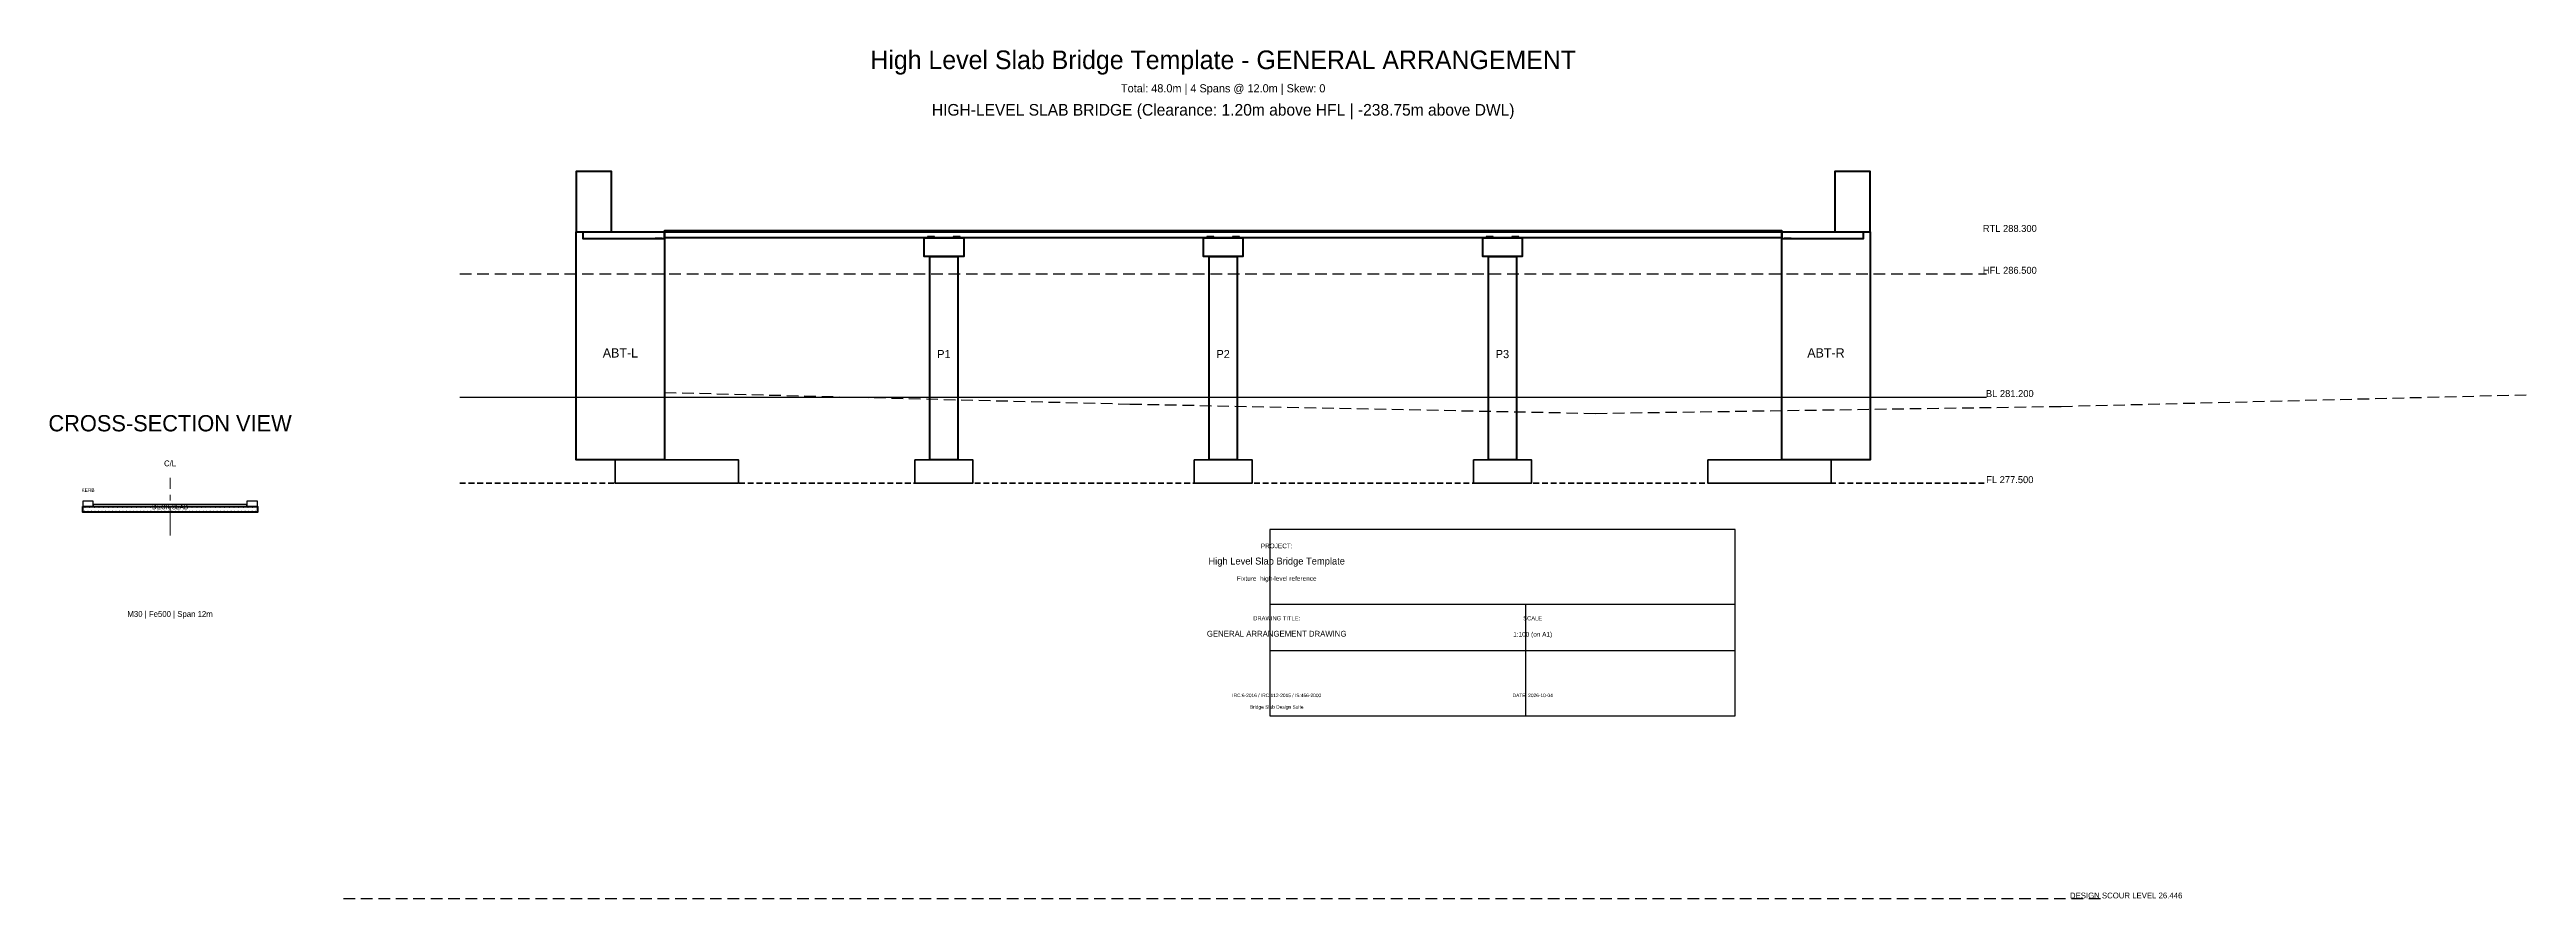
# Model space of a CAD drawing. Header units: metres. Extents: x -26 to 80, y -14 to 316.
# Drawn here: x -26.4 to 80, y 279.6 to 316.1 of the extents above.
import ezdxf
from ezdxf.enums import TextEntityAlignment as Align

# ---------------------------------------------------------------- set-up
doc = ezdxf.new("R2010")
doc.units = ezdxf.units.M
for name, pattern in [('CENTER', [2, 1.25, -0.25, 0.25, -0.25]), ('DASHED', [0.75, 0.5, -0.25]), ('HIDDEN', [0.375, 0.25, -0.125])]:
    doc.linetypes.add(name, pattern=pattern)
for name, color, linetype, lineweight in [('A-GRID', 8, 'CENTER', 15), ('A-TEXT', 7, 'CONTINUOUS', 18), ('A-TITLE', 7, 'CONTINUOUS', 25), ('G-BED', 32, 'CONTINUOUS', 25), ('G-HFL', 150, 'DASHED', 25), ('G-NGL', 30, 'DASHED', 25), ('H-CONC', 253, 'CONTINUOUS', 15), ('S-ABUT', 5, 'CONTINUOUS', 50), ('S-BEARING', 6, 'CONTINUOUS', 30), ('S-DECK', 4, 'CONTINUOUS', 50), ('S-FNDTN', 2, 'HIDDEN', 35), ('S-KERB', 8, 'CONTINUOUS', 25), ('S-PIER', 3, 'CONTINUOUS', 50), ('S-PIERCAP', 3, 'CONTINUOUS', 40), ('X-REBAR', 1, 'CONTINUOUS', 18)]:
    doc.layers.add(name, color=color, linetype=linetype, lineweight=lineweight)

msp = doc.modelspace()

# ---------------------------------------------------------------- hatches: boundary and pattern name
at = {"layer": 'H-CONC'}
h = msp.add_hatch(dxfattribs=at)
h.set_pattern_fill('ANSI31', color=256, scale=0.05, style=0)
h.set_pattern_definition([])
h.paths.add_polyline_path([(0, 308.3), (48, 308.3), (48, 308.05), (0, 308.05)])
h = msp.add_hatch(dxfattribs=at)
h.set_pattern_fill('ANSI31', color=256, scale=0.04, style=0)
h.set_pattern_definition([])
h.paths.add_polyline_path([(11.4, 307.25), (12.6, 307.25), (12.6, 298.5), (11.4, 298.5)])
h = msp.add_hatch(dxfattribs=at)
h.set_pattern_fill('ANSI31', color=256, scale=0.04, style=0)
h.set_pattern_definition([])
h.paths.add_polyline_path([(23.4, 307.25), (24.6, 307.25), (24.6, 298.5), (23.4, 298.5)])
h = msp.add_hatch(dxfattribs=at)
h.set_pattern_fill('ANSI31', color=256, scale=0.04, style=0)
h.set_pattern_definition([])
h.paths.add_polyline_path([(35.4, 307.25), (36.6, 307.25), (36.6, 298.5), (35.4, 298.5)])
h = msp.add_hatch(dxfattribs=at)
h.set_pattern_fill('ANSI32', color=256, scale=0.08, style=0)
h.set_pattern_definition([])
h.paths.add_polyline_path([(-2.12, 298.5), (3.18, 298.5), (3.18, 297.5), (-2.12, 297.5)])
h = msp.add_hatch(dxfattribs=at)
h.set_pattern_fill('ANSI32', color=256, scale=0.08, style=0)
h.set_pattern_definition([])
h.paths.add_polyline_path([(44.82, 298.5), (50.12, 298.5), (50.12, 297.5), (44.82, 297.5)])
h = msp.add_hatch(dxfattribs=at)
h.set_pattern_fill('ANSI31', color=256, scale=0.03, style=0)
h.set_pattern_definition([])
h.paths.add_polyline_path([(-25, 296.5), (-17.5, 296.5), (-17.5, 296.25), (-25, 296.25)])

# ---------------------------------------------------------------- linework, layer by layer
at = {"layer": 'A-GRID', "linetype": 'CENTER'}
msp.add_line((-21.25, 295.25), (-21.25, 297.725), dxfattribs=at)
at = {"layer": 'A-TITLE', "linetype": 'CONTINUOUS'}
for p, q in [((26, 292.3), (46, 292.3)), ((37, 287.5), (37, 292.3)), ((26, 290.3), (46, 290.3))]:
    msp.add_line(p, q, dxfattribs=at)
msp.add_lwpolyline([(26, 287.5), (46, 287.5), (46, 295.5), (26, 295.5)], close=True, dxfattribs=at)
at = {"layer": 'G-BED', "linetype": 'CONTINUOUS'}
msp.add_line((-8.8, 301.2), (56.8, 301.2), dxfattribs=at)
at = {"layer": 'G-BED', "linetype": 'DASHED'}
msp.add_line((-13.8, 279.646), (61.8, 279.646), dxfattribs=at)
at = {"layer": 'G-HFL', "linetype": 'DASHED'}
msp.add_line((-8.8, 306.5), (56.8, 306.5), dxfattribs=at)
at = {"layer": 'G-NGL', "linetype": 'DASHED'}
msp.add_lwpolyline([(0, 301.4), (20, 300.9), (40, 300.5), (60, 300.8), (80, 301.3)], dxfattribs=at)
at = {"layer": 'S-ABUT', "linetype": 'CONTINUOUS'}
for points in [[(-3.8, 308.3), (-2.28, 308.3), (-2.28, 310.9), (-3.8, 310.9)], [(50.28, 308.3), (51.8, 308.3), (51.8, 310.9), (50.28, 310.9)], [(-3.8, 308.3), (0, 308.3), (0, 298.5), (-3.8, 298.5)], [(48, 308.3), (51.8, 308.3), (51.8, 298.5), (48, 298.5)]]:
    msp.add_lwpolyline(points, close=True, dxfattribs=at)
at = {"layer": 'S-BEARING', "linetype": 'CONTINUOUS'}
for points in [[(-0.4, 308.05), (-0.1, 308.05), (-0.1, 308), (-0.4, 308)], [(11.3, 308.05), (11.6, 308.05), (11.6, 308.1), (11.3, 308.1)], [(12.4, 308.05), (12.7, 308.05), (12.7, 308.1), (12.4, 308.1)], [(23.3, 308.05), (23.6, 308.05), (23.6, 308.1), (23.3, 308.1)], [(24.4, 308.05), (24.7, 308.05), (24.7, 308.1), (24.4, 308.1)], [(35.3, 308.05), (35.6, 308.05), (35.6, 308.1), (35.3, 308.1)], [(36.4, 308.05), (36.7, 308.05), (36.7, 308.1), (36.4, 308.1)], [(48.1, 308.05), (48.4, 308.05), (48.4, 308), (48.1, 308)]]:
    msp.add_lwpolyline(points, close=True, dxfattribs=at)
at = {"layer": 'S-DECK', "linetype": 'CONTINUOUS'}
msp.add_line((0, 308.3), (48, 308.3), dxfattribs=at)
for points in [[(-3.5, 308.3), (0, 308.3), (0, 308), (-3.5, 308)], [(0, 308.3), (48, 308.3), (48, 308.05), (0, 308.05)], [(48, 308.3), (51.5, 308.3), (51.5, 308), (48, 308)], [(-25, 296.5), (-17.5, 296.5), (-17.5, 296.25), (-25, 296.25)]]:
    msp.add_lwpolyline(points, close=True, dxfattribs=at)
at = {"layer": 'S-FNDTN', "linetype": 'HIDDEN'}
msp.add_line((-8.8, 297.5), (56.8, 297.5), dxfattribs=at)
at = {"layer": 'S-FNDTN', "linetype": 'CONTINUOUS'}
for points in [[(-2.12, 298.5), (3.18, 298.5), (3.18, 297.5), (-2.12, 297.5)], [(10.75, 298.5), (13.25, 298.5), (13.25, 297.5), (10.75, 297.5)], [(22.75, 298.5), (25.25, 298.5), (25.25, 297.5), (22.75, 297.5)], [(34.75, 298.5), (37.25, 298.5), (37.25, 297.5), (34.75, 297.5)], [(44.82, 298.5), (50.12, 298.5), (50.12, 297.5), (44.82, 297.5)]]:
    msp.add_lwpolyline(points, close=True, dxfattribs=at)
at = {"layer": 'S-KERB', "linetype": 'CONTINUOUS'}
for points in [[(0, 308.375), (48, 308.375), (48, 308.3), (0, 308.3)], [(-25, 296.5), (-24.55, 296.5), (-24.55, 296.725), (-25, 296.725)], [(-24.55, 296.5), (-17.95, 296.5), (-17.95, 296.575), (-24.55, 296.575)], [(-17.95, 296.5), (-17.5, 296.5), (-17.5, 296.725), (-17.95, 296.725)]]:
    msp.add_lwpolyline(points, close=True, dxfattribs=at)
at = {"layer": 'S-PIER', "linetype": 'CONTINUOUS'}
for points in [[(11.4, 307.25), (12.6, 307.25), (12.6, 298.5), (11.4, 298.5)], [(23.4, 307.25), (24.6, 307.25), (24.6, 298.5), (23.4, 298.5)], [(35.4, 307.25), (36.6, 307.25), (36.6, 298.5), (35.4, 298.5)]]:
    msp.add_lwpolyline(points, close=True, dxfattribs=at)
at = {"layer": 'S-PIERCAP', "linetype": 'CONTINUOUS'}
for points in [[(11.15, 308.05), (12.85, 308.05), (12.85, 307.25), (11.15, 307.25)], [(23.15, 308.05), (24.85, 308.05), (24.85, 307.25), (23.15, 307.25)], [(35.15, 308.05), (36.85, 308.05), (36.85, 307.25), (35.15, 307.25)]]:
    msp.add_lwpolyline(points, close=True, dxfattribs=at)
at = {"layer": 'X-REBAR'}
for centre, radius in [((-24.925, 296.29), 0.01), ((-24.9, 296.46), 0.008), ((-24.775, 296.29), 0.01), ((-24.7, 296.46), 0.008), ((-24.625, 296.29), 0.01), ((-24.5, 296.46), 0.008), ((-24.475, 296.29), 0.01), ((-24.325, 296.29), 0.01), ((-24.3, 296.46), 0.008), ((-24.175, 296.29), 0.01), ((-24.1, 296.46), 0.008), ((-24.025, 296.29), 0.01), ((-23.9, 296.46), 0.008), ((-23.875, 296.29), 0.01), ((-23.725, 296.29), 0.01), ((-23.7, 296.46), 0.008), ((-23.575, 296.29), 0.01), ((-23.5, 296.46), 0.008), ((-23.425, 296.29), 0.01), ((-23.3, 296.46), 0.008), ((-23.275, 296.29), 0.01), ((-23.125, 296.29), 0.01), ((-23.1, 296.46), 0.008), ((-22.975, 296.29), 0.01), ((-22.9, 296.46), 0.008), ((-22.825, 296.29), 0.01), ((-22.7, 296.46), 0.008), ((-22.675, 296.29), 0.01), ((-22.525, 296.29), 0.01), ((-22.5, 296.46), 0.008), ((-22.375, 296.29), 0.01), ((-22.3, 296.46), 0.008), ((-22.225, 296.29), 0.01), ((-22.1, 296.46), 0.008), ((-22.075, 296.29), 0.01), ((-21.925, 296.29), 0.01), ((-21.9, 296.46), 0.008), ((-21.775, 296.29), 0.01), ((-21.7, 296.46), 0.008), ((-21.625, 296.29), 0.01), ((-21.5, 296.46), 0.008), ((-21.475, 296.29), 0.01), ((-21.325, 296.29), 0.01), ((-21.3, 296.46), 0.008), ((-21.175, 296.29), 0.01), ((-21.1, 296.46), 0.008), ((-21.025, 296.29), 0.01), ((-20.9, 296.46), 0.008), ((-20.875, 296.29), 0.01), ((-20.725, 296.29), 0.01), ((-20.7, 296.46), 0.008), ((-20.575, 296.29), 0.01), ((-20.5, 296.46), 0.008), ((-20.425, 296.29), 0.01), ((-20.3, 296.46), 0.008), ((-20.275, 296.29), 0.01), ((-20.125, 296.29), 0.01), ((-20.1, 296.46), 0.008), ((-19.975, 296.29), 0.01), ((-19.9, 296.46), 0.008), ((-19.825, 296.29), 0.01), ((-19.7, 296.46), 0.008), ((-19.675, 296.29), 0.01), ((-19.525, 296.29), 0.01), ((-19.5, 296.46), 0.008), ((-19.375, 296.29), 0.01), ((-19.3, 296.46), 0.008), ((-19.225, 296.29), 0.01), ((-19.1, 296.46), 0.008), ((-19.075, 296.29), 0.01), ((-18.925, 296.29), 0.01), ((-18.9, 296.46), 0.008), ((-18.775, 296.29), 0.01), ((-18.7, 296.46), 0.008), ((-18.625, 296.29), 0.01), ((-18.5, 296.46), 0.008), ((-18.475, 296.29), 0.01), ((-18.325, 296.29), 0.01), ((-18.3, 296.46), 0.008), ((-18.175, 296.29), 0.01), ((-18.1, 296.46), 0.008), ((-18.025, 296.29), 0.01), ((-17.9, 296.46), 0.008), ((-17.875, 296.29), 0.01), ((-17.725, 296.29), 0.01), ((-17.7, 296.46), 0.008), ((-17.575, 296.29), 0.01)]:
    msp.add_circle(centre, radius, dxfattribs=at)

# ---------------------------------------------------------------- texts
at = {"layer": 'A-GRID'}
msp.add_text('C/L', height=0.25, dxfattribs=at).set_placement((-21.25, 298.225), align=Align.CENTER)
at = {"layer": 'A-TEXT'}
for s, height, p in [('High Level Slab Bridge Template - GENERAL ARRANGEMENT', 0.8, (24, 315.3)), ('Total: 48.0m | 4 Spans @ 12.0m | Skew: 0', 0.35, (24, 314.3)), ('HIGH-LEVEL SLAB BRIDGE (Clearance: 1.20m above HFL | -238.75m above DWL)', 0.5, (24, 313.3)), ('RTL 288.300', 0.3, (57.8, 308.3)), ('ABT-L', 0.4, (-1.9, 302.9)), ('P1', 0.35, (12, 302.875)), ('P2', 0.35, (24, 302.875)), ('P3', 0.35, (36, 302.875)), ('ABT-R', 0.4, (49.9, 302.9)), ('CROSS-SECTION VIEW', 0.7, (-21.25, 299.725)), ('KERB', 0.15, (-24.775, 297.125)), ('FL 277.500', 0.3, (57.8, 297.5)), ('DECK SLAB', 0.2, (-21.25, 296.375)), ('M30 | Fe500 | Span 12m', 0.25, (-21.25, 291.75))]:
    msp.add_text(s, height=height, dxfattribs=at).set_placement(p, align=Align.CENTER)
at = {"layer": 'A-TITLE'}
for s, height, p in [('PROJECT:', 0.2, (26.3, 294.7)), ('High Level Slab Bridge Template', 0.3, (26.3, 294)), ('Fixture  high-level reference', 0.2, (26.3, 293.3)), ('DRAWING TITLE:', 0.18, (26.3, 291.6)), ('SCALE', 0.18, (37.3, 291.6)), ('GENERAL ARRANGEMENT DRAWING', 0.25, (26.3, 290.9)), ('1:100 (on A1)', 0.2, (37.3, 290.9)), ('IRC:6-2016 / IRC:112-2015 / IS:456-2000', 0.15, (26.3, 288.3)), ('DATE: 2026-10-04', 0.15, (37.3, 288.3)), ('Bridge Slab Design Suite', 0.15, (26.3, 287.8))]:
    msp.add_text(s, height=height, dxfattribs=at).set_placement(p, align=Align.CENTER)
at = {"layer": 'G-BED'}
for s, height, p in [('BL 281.200', 0.3, (57.8, 301.2)), ('DESIGN SCOUR LEVEL 26.446', 0.25, (62.8, 279.646))]:
    msp.add_text(s, height=height, dxfattribs=at).set_placement(p, align=Align.CENTER)
at = {"layer": 'G-HFL'}
msp.add_text('HFL 286.500', height=0.3, dxfattribs=at).set_placement((57.8, 306.5), align=Align.CENTER)

doc.saveas('drawing.dxf')
